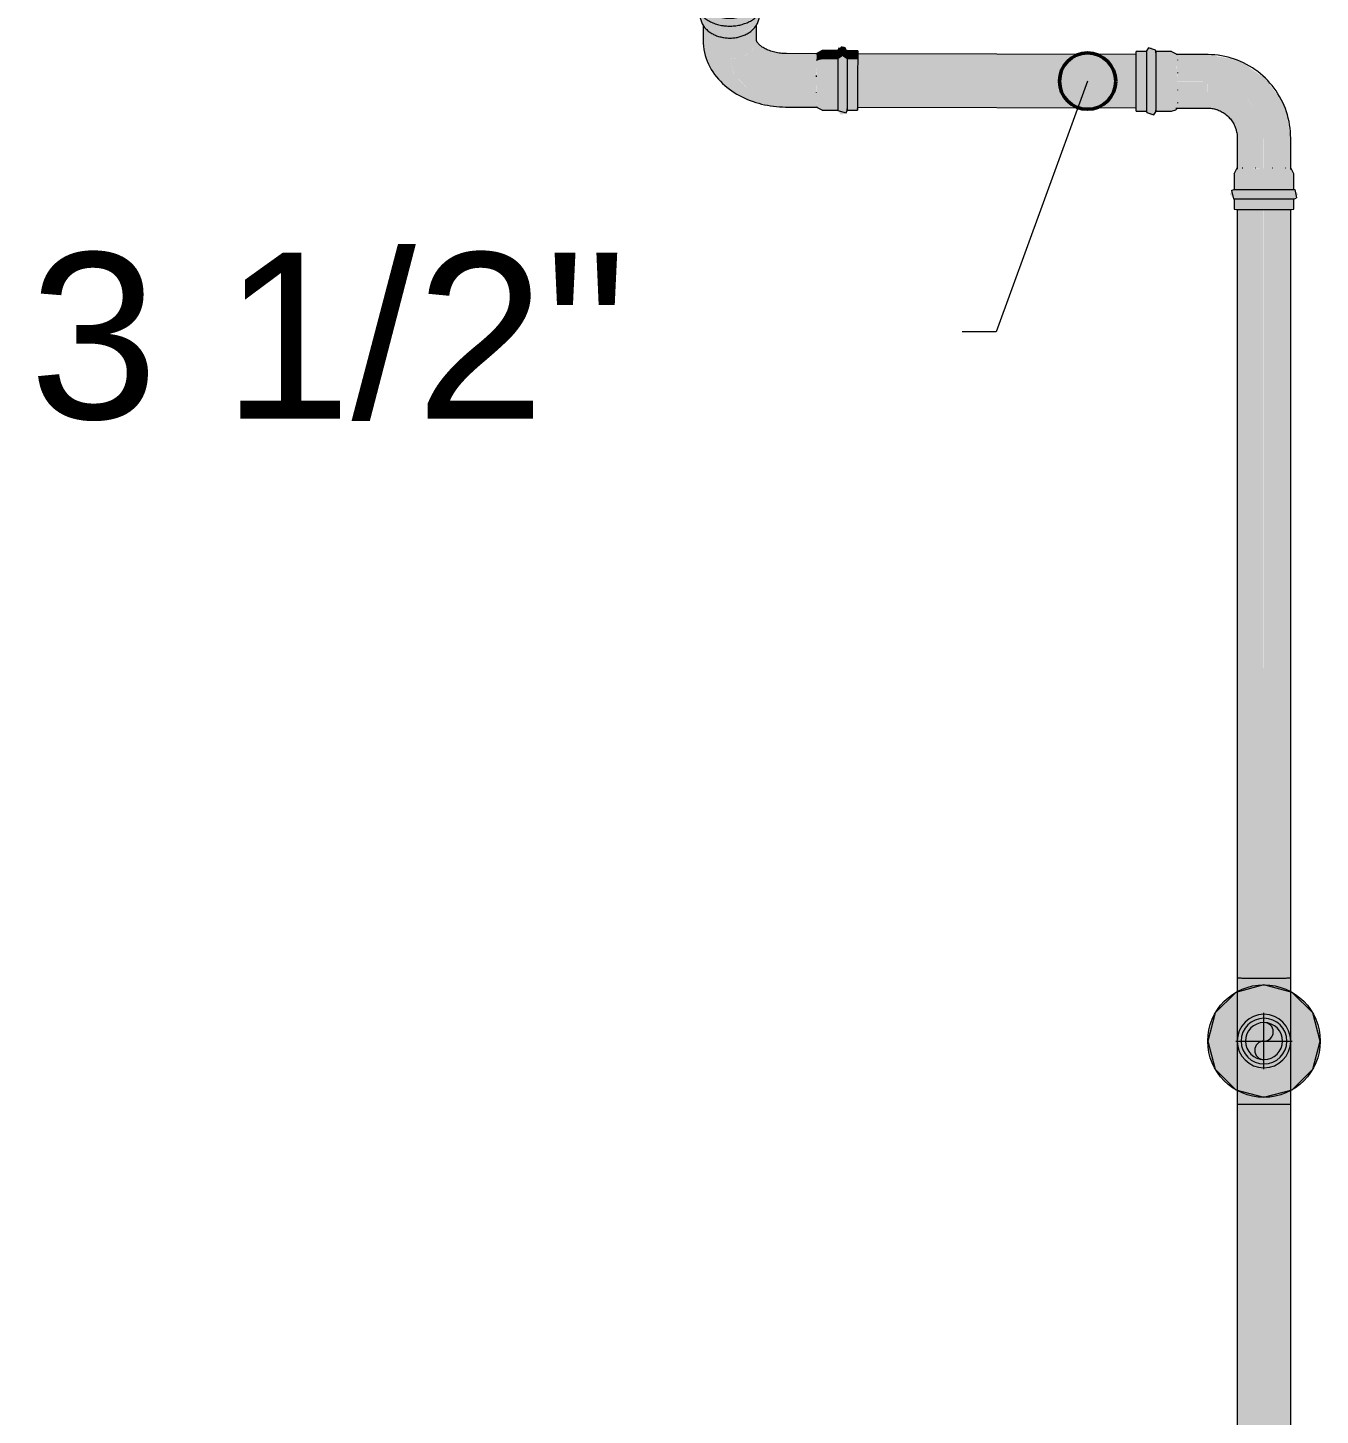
# Model space of a CAD drawing. Header units: inches. Extents: x -3385 to 41, y 7 to 1342.
# Drawn here: x -439.96 to -394, y 134.44 to 183.77 of the extents above; entities that cross this region are included whole.
import ezdxf

# ---------------------------------------------------------------- set-up
doc = ezdxf.new("R2010")
doc.units = ezdxf.units.IN
doc.header["$MEASUREMENT"] = 0
for name, color, linetype, lineweight in [('A-ANNO-NOTE', 131, 'Continuous', 9), ('G-ANNO-DIMS', 111, 'Continuous', 9), ('P-PIPE', 3, 'Continuous', 9), ('P-PIPE-CNTR', 3, 'Continuous', 9)]:
    doc.layers.add(name, color=color, linetype=linetype, lineweight=lineweight)
doc.styles.add('Arial', font='arial.ttf', dxfattribs={"height": 5.901198})

# ---------------------------------------------------------------- blocks, each defined once
blk = doc.blocks.new('Transition - Generic - Plumbing-CW-1090292-LOWER PARKING')
at = {"layer": 'P-PIPE'}
for points in [[(-396.813, 147.743), (-396.657, 147.743), (-396.625, 147.939), (-396.54, 148.11), (-396.465, 148.208), (-396.293, 148.327), (-396.123, 148.384), (-396, 148.4), (-395.794, 148.363), (-395.634, 148.283), (-395.535, 148.208), (-395.41, 148.022), (-395.365, 147.91), (-395.328, 147.743), (-395.188, 147.743), (-395.426, 148.318), (-396.001, 148.556), (-396.575, 148.318), (-396.793, 147.792)], [(-396.001, 146.931), (-395.426, 147.169), (-395.188, 147.743), (-395.343, 147.743), (-395.375, 147.548), (-395.46, 147.376), (-395.535, 147.278), (-395.709, 147.158), (-395.878, 147.101), (-396.001, 147.085), (-396.208, 147.123), (-396.368, 147.203), (-396.466, 147.279), (-396.591, 147.465), (-396.636, 147.577), (-396.658, 147.743), (-396.813, 147.743), (-396.575, 147.169), (-396.144, 146.99)]]:
    blk.add_hatch(color=256, dxfattribs=at).paths.add_polyline_path(points, flags=0)
for radius, start, end in [(0.812, 0, 180), (0.813, 180, 0)]:
    blk.add_arc((-396.001, 147.743), radius, start, end, dxfattribs=at)
blk = doc.blocks.new('Victaulic-VicPress316-Elbow 90-45deg Style P568_P571 - Standard-1202321-LOWER PARKING')
at = {"layer": 'P-PIPE'}
h = blk.add_hatch(color=256, dxfattribs=at)
h.paths.add_polyline_path([(-413.776, 184.742), (-413.799, 184.912), (-413.902, 185.125), (-414.009, 185.275), (-413.94, 185.125), (-413.94, 184.859), (-413.799, 184.758)], flags=0)
h.paths.add_polyline_path([(-416.141, 184.807), (-416.058, 184.865), (-416.058, 185.13), (-415.992, 185.278), (-416.127, 185.081), (-416.138, 184.865)], flags=0)
h = blk.add_hatch(color=256, dxfattribs=at)
h.paths.add_polyline_path([(-413.94, 185.125), (-414.049, 185.365), (-414.049, 185.125), (-413.981, 185.125)], flags=0)
h.paths.add_polyline_path([(-415.949, 185.13), (-415.949, 185.364), (-416.058, 185.13), (-415.95, 185.13)], flags=0)
for points in [[(-414.676, 184.149), (-414.14, 184.43), (-413.94, 184.859), (-413.94, 185.125), (-414.145, 184.685), (-414.676, 184.414), (-415.346, 184.424), (-415.858, 184.69), (-416.058, 185.13), (-416.058, 184.865), (-415.858, 184.424), (-415.33, 184.151), (-414.829, 184.149)], [(-414.676, 184.414), (-414.14, 184.696), (-413.94, 185.125), (-414.052, 185.112), (-414.09, 184.94), (-414.177, 184.791), (-414.328, 184.652), (-414.524, 184.545), (-414.754, 184.478), (-414.999, 184.455), (-415.314, 184.498), (-415.474, 184.545), (-415.671, 184.652), (-415.822, 184.791), (-415.917, 184.953), (-415.95, 185.13), (-416.058, 185.13), (-415.858, 184.69), (-415.33, 184.416), (-414.969, 184.415)], [(-415.004, 183.88), (-414.676, 183.882), (-414.14, 184.104), (-414.014, 184.202), (-413.858, 184.441), (-413.8, 184.573), (-413.776, 184.742), (-413.94, 184.859), (-414.155, 184.414), (-414.676, 184.149), (-415.33, 184.151), (-415.858, 184.424), (-416.058, 184.865), (-416.223, 184.749), (-416.2, 184.579), (-416.131, 184.416), (-415.989, 184.206), (-415.806, 184.057), (-415.636, 184.007), (-415.332, 183.883)], [(-414.676, 183.523), (-414.14, 183.804), (-413.94, 184.233), (-413.94, 184.309), (-414.043, 184.18), (-414.206, 184.066), (-414.705, 183.882), (-415.356, 183.893), (-415.642, 184.009), (-415.831, 184.077), (-416.011, 184.238), (-416.058, 184.309), (-416.058, 184.238), (-415.858, 183.798), (-415.33, 183.524), (-414.829, 183.523)], [(-415.061, 183.41), (-414.855, 183.415), (-414.627, 183.461), (-414.41, 183.547), (-414.245, 183.658), (-414.14, 183.75), (-414.043, 183.89), (-413.98, 184.013), (-413.961, 184.19), (-414.145, 183.793), (-414.676, 183.523), (-415.33, 183.524), (-415.858, 183.798), (-416.054, 184.206), (-416.018, 184.018), (-415.985, 183.93), (-415.88, 183.778), (-415.734, 183.64), (-415.546, 183.524), (-415.265, 183.439), (-415.157, 183.424)], [(-415.003, 182.663), (-415.003, 183.412), (-415.061, 183.41), (-415.342, 183.454), (-415.594, 183.554), (-415.784, 183.683), (-415.949, 183.872), (-415.936, 183.221), (-415.858, 183.054), (-415.822, 182.999), (-415.729, 182.905), (-415.594, 182.813), (-415.474, 182.753), (-415.328, 182.705), (-415.168, 182.674), (-415.003, 182.663)], [(-415.003, 182.663), (-414.754, 182.689), (-414.678, 182.703), (-414.524, 182.753), (-414.328, 182.864), (-414.25, 182.925), (-414.14, 183.055), (-414.108, 183.103), (-414.063, 183.225), (-414.049, 183.332), (-414.058, 183.86), (-414.191, 183.704), (-414.336, 183.594), (-414.466, 183.523), (-414.706, 183.445), (-414.935, 183.413), (-415.003, 183.41), (-415.003, 182.673)], [(-412.987, 180.958), (-412.988, 181.233), (-413.759, 181.343), (-414.413, 181.654), (-414.85, 182.117), (-415.003, 182.663), (-415.168, 182.674), (-415.328, 182.705), (-415.477, 182.754), (-415.613, 182.822), (-415.729, 182.905), (-415.824, 183.001), (-415.893, 183.108), (-415.936, 183.221), (-415.832, 182.665), (-415.559, 182.16), (-415.205, 181.753), (-414.841, 181.491), (-414.254, 181.183), (-413.651, 181.016)], [(-412.984, 182.576), (-412.982, 182.851), (-413.501, 182.934), (-413.756, 183.037), (-413.907, 183.139), (-414.011, 183.252), (-414.049, 183.397), (-414.049, 183.332), (-413.907, 182.955), (-413.517, 182.679), (-413.198, 182.617)], [(-410.825, 182.648), (-410.825, 182.95), (-410.889, 183.09), (-411.04, 183.113), (-411.103, 183.03), (-411.152, 182.923), (-411.154, 182.649), (-410.989, 182.764), (-410.863, 182.675)], [(-411.908, 181.23), (-411.932, 181.49), (-411.902, 181.667), (-411.908, 181.76), (-411.908, 181.908), (-411.93, 182.074), (-411.911, 182.237), (-411.895, 182.381), (-411.928, 182.574), (-412.984, 182.576), (-412.988, 181.233), (-411.932, 181.23)], [(-411.928, 182.574), (-411.906, 182.787), (-411.913, 182.822), (-411.926, 182.84), (-411.927, 182.851), (-412.982, 182.851), (-412.984, 182.576), (-411.956, 182.574)], [(-411.713, 180.855), (-411.713, 181.903), (-411.71, 182.65), (-411.832, 182.63), (-411.926, 182.562), (-411.895, 182.372), (-411.923, 181.987), (-411.907, 181.871), (-411.9, 181.656), (-411.901, 181.617), (-411.931, 181.459), (-411.919, 181.36), (-411.913, 181.185), (-411.928, 181.044), (-411.909, 180.971), (-411.912, 180.939), (-411.871, 180.907), (-411.808, 180.866), (-411.713, 180.855)], [(-411.928, 182.574), (-411.832, 182.63), (-411.71, 182.65), (-411.708, 182.947), (-411.847, 182.919), (-411.891, 182.886), (-411.926, 182.83), (-411.909, 182.815), (-411.908, 182.721), (-411.922, 182.602)], [(-411.154, 182.649), (-411.154, 182.946), (-411.708, 182.947), (-411.709, 182.65), (-411.196, 182.649)], [(-411.046, 180.686), (-410.894, 180.711), (-410.827, 180.853), (-410.828, 181.741), (-410.825, 182.648), (-410.989, 182.764), (-411.154, 182.649), (-411.148, 180.84), (-411.071, 180.711)], [(-410.449, 182.647), (-410.447, 182.944), (-410.823, 182.945), (-410.824, 182.648)], [(-411.911, 180.952), (-411.903, 180.993), (-411.932, 181.064), (-411.922, 181.103), (-411.908, 181.23), (-412.988, 181.233), (-412.987, 180.958), (-411.92, 180.952)]]:
    blk.add_hatch(color=256, dxfattribs=at).paths.add_polyline_path(points, flags=0)
h = blk.add_hatch(color=256, dxfattribs=at)
h.paths.add_polyline_path([(-412.988, 181.36), (-412.988, 181.36), (-413.251, 181.426)], flags=0)
h.paths.add_polyline_path([(-412.988, 181.233), (-412.985, 182.576), (-413.517, 182.679), (-413.913, 182.971), (-414.049, 183.332), (-414.083, 183.168), (-414.14, 183.055), (-414.178, 182.997), (-414.33, 182.862), (-414.391, 182.819), (-414.527, 182.752), (-414.757, 182.688), (-414.838, 182.673), (-415.003, 182.663), (-414.84, 182.108), (-414.389, 181.643), (-413.759, 181.343), (-413.363, 181.287)], flags=0)
h = blk.add_hatch(color=256, dxfattribs=at)
h.paths.add_polyline_path([(-411.156, 180.854), (-411.158, 181.419), (-411.714, 181.42), (-411.713, 180.855), (-411.157, 180.854)], flags=0)
h.paths.add_polyline_path([(-411.156, 182.065), (-411.155, 182.649), (-411.71, 182.65), (-411.712, 182.067)], flags=0)
h.paths.add_polyline_path([(-411.158, 181.419), (-411.158, 182.065), (-411.713, 182.067), (-411.713, 181.42)], flags=0)
h = blk.add_hatch(color=256, dxfattribs=at)
h.paths.add_polyline_path([(-410.452, 180.852), (-410.453, 181.417), (-410.829, 181.418), (-410.827, 180.853)], flags=0)
h.paths.add_polyline_path([(-410.452, 182.064), (-410.449, 182.647), (-410.825, 182.648), (-410.826, 182.065)], flags=0)
h.paths.add_polyline_path([(-410.453, 181.417), (-410.452, 182.064), (-410.827, 182.065), (-410.828, 181.418)], flags=0)
for p, q in [((-416.058, 185.127), (-416.058, 184.862)), ((-413.94, 184.862), (-413.94, 185.127)), ((-413.94, 184.605), (-413.94, 184.629)), ((-416.058, 184.309), (-416.058, 184.236)), ((-413.94, 184.236), (-413.94, 184.309)), ((-413.94, 184.232), (-413.94, 184.236)), ((-415.949, 183.872), (-415.949, 183.335)), ((-414.049, 183.335), (-414.049, 183.877)), ((-411.881, 182.852), (-412.982, 182.854)), ((-411.708, 182.96), (-411.926, 182.852)), ((-411.151, 182.959), (-411.708, 182.96)), ((-410.447, 182.957), (-410.822, 182.958)), ((-412.987, 180.954), (-411.879, 180.952)), ((-411.713, 180.842), (-411.931, 180.952)), ((-411.713, 180.842), (-411.157, 180.841)), ((-410.828, 180.84), (-410.452, 180.839))]:
    blk.add_line(p, q, dxfattribs=at)
at = {"layer": 'P-PIPE', "flags": 128}
for points in [[(-415.984, 185.29), (-416.002, 185.272), (-416.03, 185.241), (-416.056, 185.209), (-416.08, 185.177), (-416.103, 185.143), (-416.123, 185.109), (-416.142, 185.074), (-416.16, 185.038), (-416.175, 185.001), (-416.188, 184.964), (-416.199, 184.926), (-416.208, 184.887), (-416.215, 184.849), (-416.22, 184.81), (-416.222, 184.77), (-416.223, 184.749)], [(-413.776, 184.742), (-413.777, 184.781), (-413.78, 184.82), (-413.785, 184.859), (-413.793, 184.898), (-413.802, 184.936), (-413.814, 184.974), (-413.828, 185.011), (-413.844, 185.047), (-413.861, 185.083), (-413.881, 185.118), (-413.902, 185.152), (-413.925, 185.186), (-413.95, 185.218), (-413.977, 185.25), (-414.004, 185.28)], [(-416.223, 184.749), (-416.222, 184.71), (-416.219, 184.671), (-416.214, 184.632), (-416.206, 184.593), (-416.196, 184.555), (-416.185, 184.517), (-416.171, 184.48), (-416.155, 184.444), (-416.137, 184.408), (-416.118, 184.373), (-416.097, 184.339), (-416.073, 184.305), (-416.049, 184.273), (-416.022, 184.242), (-415.994, 184.211), (-415.965, 184.182), (-415.934, 184.153), (-415.902, 184.126), (-415.868, 184.1), (-415.834, 184.075), (-415.798, 184.051), (-415.761, 184.028), (-415.723, 184.007), (-415.683, 183.987), (-415.643, 183.967), (-415.602, 183.949), (-415.561, 183.933), (-415.518, 183.917), (-415.475, 183.903), (-415.431, 183.89), (-415.386, 183.878), (-415.341, 183.868), (-415.296, 183.859), (-415.25, 183.851), (-415.204, 183.845), (-415.157, 183.84), (-415.11, 183.836), (-415.063, 183.833), (-415.016, 183.832), (-414.969, 183.833), (-414.922, 183.834), (-414.876, 183.837), (-414.829, 183.841), (-414.782, 183.847), (-414.736, 183.853), (-414.69, 183.861), (-414.645, 183.871), (-414.6, 183.882), (-414.556, 183.894), (-414.512, 183.907), (-414.469, 183.921), (-414.427, 183.937), (-414.385, 183.954), (-414.344, 183.972), (-414.305, 183.992), (-414.266, 184.013), (-414.228, 184.035), (-414.191, 184.058), (-414.156, 184.082), (-414.121, 184.107), (-414.088, 184.134), (-414.056, 184.161), (-414.026, 184.19), (-413.997, 184.219), (-413.969, 184.25), (-413.943, 184.282), (-413.919, 184.314), (-413.896, 184.348), (-413.875, 184.382), (-413.856, 184.417), (-413.839, 184.453), (-413.824, 184.49), (-413.811, 184.527), (-413.8, 184.565), (-413.79, 184.604), (-413.784, 184.642), (-413.779, 184.681), (-413.776, 184.721), (-413.776, 184.742)], [(-416.058, 184.236), (-416.057, 184.198), (-416.054, 184.161), (-416.049, 184.123), (-416.042, 184.086), (-416.032, 184.05), (-416.021, 184.014), (-416.008, 183.979), (-415.993, 183.945), (-415.976, 183.912), (-415.958, 183.879), (-415.938, 183.848), (-415.916, 183.817), (-415.894, 183.788), (-415.87, 183.759), (-415.844, 183.732), (-415.818, 183.706), (-415.79, 183.681), (-415.762, 183.657), (-415.732, 183.634), (-415.702, 183.612), (-415.67, 183.591), (-415.638, 183.572), (-415.605, 183.553), (-415.571, 183.536), (-415.537, 183.52), (-415.502, 183.504), (-415.466, 183.49), (-415.43, 183.477), (-415.394, 183.465), (-415.357, 183.455), (-415.319, 183.445), (-415.281, 183.436), (-415.243, 183.429), (-415.205, 183.422), (-415.166, 183.417), (-415.127, 183.413), (-415.088, 183.41), (-415.049, 183.408), (-415.01, 183.407), (-414.971, 183.407), (-414.932, 183.409), (-414.893, 183.411), (-414.854, 183.415), (-414.815, 183.419), (-414.776, 183.425), (-414.738, 183.432), (-414.7, 183.44), (-414.662, 183.449), (-414.625, 183.459), (-414.588, 183.471), (-414.552, 183.483), (-414.516, 183.497), (-414.481, 183.511), (-414.446, 183.527), (-414.412, 183.544), (-414.378, 183.562), (-414.346, 183.581), (-414.314, 183.601), (-414.283, 183.622), (-414.253, 183.644), (-414.224, 183.668), (-414.196, 183.692), (-414.169, 183.718), (-414.143, 183.745), (-414.118, 183.772), (-414.094, 183.801), (-414.072, 183.831), (-414.052, 183.862), (-414.032, 183.894), (-414.015, 183.927), (-413.999, 183.961), (-413.985, 183.995), (-413.972, 184.031), (-413.962, 184.067), (-413.954, 184.103), (-413.947, 184.14), (-413.943, 184.178), (-413.941, 184.215), (-413.94, 184.232)], [(-415.949, 183.335), (-415.946, 183.224), (-415.937, 183.114), (-415.921, 183.005), (-415.9, 182.897), (-415.873, 182.79), (-415.839, 182.686), (-415.801, 182.583), (-415.758, 182.484), (-415.709, 182.387), (-415.656, 182.293), (-415.599, 182.202), (-415.537, 182.114), (-415.472, 182.029), (-415.403, 181.948), (-415.331, 181.87), (-415.256, 181.795), (-415.178, 181.723), (-415.097, 181.655), (-415.013, 181.59), (-414.927, 181.529), (-414.839, 181.471), (-414.749, 181.415), (-414.657, 181.363), (-414.563, 181.315), (-414.468, 181.269), (-414.37, 181.227), (-414.272, 181.187), (-414.172, 181.151), (-414.071, 181.118), (-413.968, 181.088), (-413.865, 181.061), (-413.761, 181.037), (-413.656, 181.016), (-413.55, 180.998), (-413.444, 180.983), (-413.337, 180.972), (-413.23, 180.963), (-413.123, 180.957), (-413.016, 180.955), (-412.987, 180.954)], [(-412.982, 182.854), (-413.035, 182.855), (-413.089, 182.858), (-413.142, 182.862), (-413.195, 182.867), (-413.247, 182.874), (-413.299, 182.882), (-413.349, 182.892), (-413.399, 182.903), (-413.447, 182.915), (-413.495, 182.929), (-413.54, 182.943), (-413.584, 182.959), (-413.627, 182.975), (-413.668, 182.993), (-413.706, 183.011), (-413.743, 183.029), (-413.778, 183.049), (-413.811, 183.068), (-413.841, 183.088), (-413.869, 183.108), (-413.895, 183.127), (-413.919, 183.147), (-413.94, 183.166), (-413.959, 183.184), (-413.976, 183.202), (-413.99, 183.219), (-414.003, 183.235), (-414.014, 183.249), (-414.023, 183.263), (-414.03, 183.275), (-414.035, 183.286), (-414.04, 183.296), (-414.043, 183.304), (-414.045, 183.312), (-414.047, 183.318), (-414.048, 183.323), (-414.049, 183.327), (-414.049, 183.331), (-414.049, 183.334), (-414.049, 183.335)], [(-410.822, 182.93), (-410.822, 182.94), (-410.822, 182.948), (-410.822, 182.954), (-410.822, 182.96), (-410.822, 182.969), (-411.121, 183.053), (-411.151, 182.968), (-411.151, 182.96), (-411.151, 182.954), (-411.152, 182.947), (-411.152, 182.939), (-411.152, 182.929), (-411.152, 182.918), (-411.152, 182.905), (-411.152, 182.891), (-411.152, 182.875), (-411.153, 182.857), (-411.153, 182.838), (-411.153, 182.817), (-411.153, 182.795), (-411.153, 182.772), (-411.153, 182.747), (-411.154, 182.721), (-411.154, 182.694), (-411.154, 182.665), (-411.154, 182.649)], [(-411.154, 182.649), (-411.154, 182.618), (-411.154, 182.587), (-411.154, 182.554), (-411.155, 182.52), (-411.155, 182.485), (-411.155, 182.449), (-411.155, 182.413), (-411.155, 182.375), (-411.155, 182.337), (-411.155, 182.298), (-411.156, 182.258), (-411.156, 182.218), (-411.156, 182.178), (-411.156, 182.137), (-411.156, 182.095), (-411.156, 182.053), (-411.156, 182.011), (-411.157, 181.969), (-411.157, 181.927), (-411.157, 181.884), (-411.157, 181.842), (-411.157, 181.8), (-411.157, 181.758), (-411.157, 181.716), (-411.157, 181.674), (-411.157, 181.633), (-411.157, 181.592), (-411.157, 181.552), (-411.158, 181.512), (-411.158, 181.473), (-411.158, 181.435), (-411.158, 181.397), (-411.158, 181.36), (-411.158, 181.324), (-411.158, 181.289), (-411.158, 181.255), (-411.158, 181.222), (-411.158, 181.189), (-411.158, 181.159), (-411.158, 181.129), (-411.158, 181.1), (-411.158, 181.073), (-411.158, 181.047), (-411.158, 181.023), (-411.158, 181), (-411.158, 180.978), (-411.158, 180.958), (-411.158, 180.939), (-411.158, 180.922), (-411.158, 180.906), (-411.157, 180.892), (-411.157, 180.879), (-411.157, 180.868), (-411.157, 180.859), (-411.157, 180.851), (-411.157, 180.844), (-411.157, 180.838), (-411.156, 180.829), (-410.858, 180.745), (-410.828, 180.831), (-410.828, 180.838), (-410.827, 180.844), (-410.827, 180.851), (-410.827, 180.86), (-410.827, 180.869), (-410.827, 180.881), (-410.827, 180.894)]]:
    blk.add_lwpolyline(points, dxfattribs=at)
at = {"layer": 'P-PIPE'}
for centre, major_axis, ratio, start_param, end_param in [((-414.999, 185.127), (1.059, 0), 0.707055, 3.137863, 6.279456), ((-414.999, 185.127), (1.059, 0), 0.707055, 2.803104, 3.137863), ((-414.999, 185.127), (1.059, 0), 0.707055, 0, 0.340511), ((-414.999, 184.862), (1.059, 0), 0.707055, 3.137863, 6.279456), ((-414.999, 185.127), (0.95, 0), 0.707055, 3.742272, 3.796367), ((-414.999, 185.127), (0.95, 0), 0.707055, 5.631132, 5.676024), ((-414.999, 185.127), (0.95, 0), 0.707055, 4.371226, 4.3945), ((-414.999, 185.127), (0.95, 0), 0.707055, 5.022819, 5.044239), ((-410.449, 181.898), (0.003, 1.059), 0.002637, 5.838237, 7.068514), ((-411.928, 181.902), (0.003, 0.95), 0.002637, 0.003516, 0.205735), ((-411.154, 181.9), (0.003, 1.059), 0.002637, 0.785329, 3.298603), ((-411.154, 181.9), (0.003, 1.059), 0.002637, 0, 0.785329), ((-410.825, 181.899), (0.003, 1.059), 0.002637, 0.785329, 3.298603), ((-410.825, 181.899), (0.003, 1.059), 0.002637, 0, 0.785329), ((-410.449, 181.898), (0.003, 1.059), 0.002637, 0.785329, 3.298603), ((-411.928, 181.902), (0.003, 0.95), 0.002637, 1.390803, 1.440497), ((-411.928, 181.902), (0.003, 0.95), 0.002637, 2.021232, 2.041966), ((-410.449, 181.898), (0.003, 1.059), 0.002637, 3.406923, 3.501574)]:
    blk.add_ellipse(centre, major_axis=major_axis, ratio=ratio, start_param=start_param, end_param=end_param, dxfattribs=at)
blk = doc.blocks.new('Victaulic-VicPress316-Elbow 90-45deg Style P568_P571 - Standard-1202329-LOWER PARKING')
at = {"layer": 'P-PIPE'}
for points in [[(-400.011, 180.645), (-399.846, 180.809), (-399.852, 181.864), (-399.848, 182.93), (-399.885, 182.98), (-399.93, 183.011), (-400.011, 183.092), (-400.175, 182.927), (-400.181, 181.864), (-400.175, 180.809), (-400.141, 180.753), (-400.033, 180.667), (-400.012, 180.646)], [(-399.29, 180.809), (-399.296, 181.867), (-399.292, 182.927), (-399.846, 182.927), (-399.852, 181.863), (-399.846, 180.809), (-399.292, 180.809)], [(-399.29, 180.809), (-399.12, 180.878), (-399.083, 180.927), (-399.107, 180.951), (-399.076, 181.12), (-399.1, 181.217), (-399.084, 181.525), (-399.077, 181.583), (-399.09, 181.699), (-399.096, 181.936), (-399.09, 182.24), (-399.106, 182.349), (-399.075, 182.641), (-399.1, 182.759), (-399.097, 182.829), (-399.109, 182.834), (-399.12, 182.858), (-399.168, 182.898), (-399.29, 182.927), (-399.296, 181.864), (-399.29, 180.833)], [(-398.022, 181.864), (-398.016, 182.818), (-399.08, 182.806), (-399.101, 182.754), (-399.082, 182.588), (-399.096, 182.532), (-399.09, 182.24), (-399.078, 182.142), (-399.091, 182.013), (-399.101, 181.864)], [(-398.016, 180.918), (-398.02, 181.138), (-398.022, 181.864), (-399.101, 181.852), (-399.084, 181.525), (-399.106, 181.38), (-399.099, 181.321), (-399.098, 181.189), (-399.076, 181.087), (-399.107, 180.948), (-399.072, 180.918), (-398.017, 180.918)], [(-396.006, 179.849), (-396.16, 180.62), (-396.6, 181.276), (-397.25, 181.711), (-398.022, 181.864), (-398.011, 180.917), (-397.483, 180.775), (-397.091, 180.377), (-396.937, 179.852), (-396.15, 179.849)], [(-399.928, 180.727), (-399.881, 180.756), (-399.848, 180.807), (-399.925, 180.731)], [(-396.481, 178.764), (-396.382, 178.78), (-396.285, 178.793), (-396.155, 178.779), (-396.006, 178.769), (-396.006, 179.849), (-396.951, 179.851), (-396.937, 178.787), (-396.89, 178.768), (-396.727, 178.788), (-396.672, 178.774), (-396.483, 178.764)], [(-395.086, 178.762), (-395.078, 178.767), (-395.051, 178.797), (-395.063, 179.852), (-395.414, 179.85), (-396.006, 179.849), (-395.994, 178.769), (-395.668, 178.786), (-395.521, 178.764), (-395.414, 178.771), (-395.329, 178.772), (-395.229, 178.795), (-395.086, 178.762)], [(-395.679, 178.575), (-394.942, 178.579), (-394.968, 178.649), (-394.971, 178.701), (-395.052, 178.794), (-395.086, 178.762), (-395.258, 178.794), (-395.357, 178.77), (-395.668, 178.786), (-395.724, 178.793), (-395.841, 178.78), (-396.078, 178.774), (-396.382, 178.78), (-396.49, 178.764), (-396.779, 178.795), (-396.895, 178.769), (-396.95, 178.796), (-396.951, 178.796), (-396.969, 178.76), (-396.991, 178.749), (-397.031, 178.701), (-397.06, 178.579), (-395.799, 178.575)], [(-395.679, 177.689), (-394.942, 177.694), (-394.874, 177.752), (-394.802, 177.833), (-394.777, 177.858), (-394.942, 178.023), (-396.336, 178.018), (-397.062, 178.021), (-397.116, 177.985), (-397.202, 177.88), (-397.216, 177.85), (-397.06, 177.694), (-395.79, 177.689)], [(-394.86, 177.94), (-394.885, 177.987), (-394.94, 178.021), (-394.864, 177.945)]]:
    blk.add_hatch(color=256, dxfattribs=at).paths.add_polyline_path(points, flags=0)
h = blk.add_hatch(color=256, dxfattribs=at)
h.paths.add_polyline_path([(-400.175, 180.809), (-400.181, 181.537), (-400.557, 181.537), (-400.551, 180.809), (-400.177, 180.809)], flags=0)
h.paths.add_polyline_path([(-400.181, 181.537), (-400.181, 181.864), (-400.557, 181.864), (-400.557, 181.537)], flags=0)
h.paths.add_polyline_path([(-400.557, 181.864), (-400.181, 181.864), (-400.179, 182.927), (-400.551, 182.927), (-400.557, 182.038)], flags=0)
h = blk.add_hatch(color=256, dxfattribs=at)
h.paths.add_polyline_path([(-398.022, 181.864), (-398.021, 181.864), (-397.407, 181.864)], flags=0)
h.paths.add_polyline_path([(-396.006, 179.849), (-395.051, 179.853), (-395.107, 180.133), (-395.17, 180.576), (-395.296, 181.02), (-395.48, 181.323), (-395.78, 181.741), (-395.949, 181.969), (-396.374, 182.253), (-396.594, 182.418), (-396.881, 182.592), (-397.293, 182.699), (-397.94, 182.803), (-398.016, 182.818), (-398.02, 182.593), (-398.022, 181.864), (-397.25, 181.711), (-396.597, 181.274), (-396.16, 180.62), (-396.006, 179.849)], flags=0)
h = blk.add_hatch(color=256, dxfattribs=at)
h.paths.add_polyline_path([(-395.098, 180.09), (-395.174, 180.602), (-395.167, 180.554), (-395.107, 180.133)], flags=0)
h.paths.add_polyline_path([(-395.276, 180.988), (-395.481, 181.33), (-395.446, 181.267), (-395.296, 181.02)], flags=0)
h.paths.add_polyline_path([(-396.881, 182.592), (-397.407, 182.718), (-397.293, 182.699), (-397, 182.623)], flags=0)
h.paths.add_polyline_path([(-396.145, 182.1), (-396.589, 182.418), (-396.55, 182.392), (-396.274, 182.187), (-396.16, 182.11)], flags=0)
h = blk.add_hatch(color=256, dxfattribs=at)
h.paths.add_polyline_path([(-395.679, 178.018), (-394.942, 178.023), (-394.942, 178.579), (-395.679, 178.575), (-395.679, 178.019)], flags=0)
h.paths.add_polyline_path([(-395.679, 178.018), (-395.679, 178.018), (-395.679, 178.575), (-397.06, 178.578), (-397.06, 178.023), (-395.704, 178.018)], flags=0)
h = blk.add_hatch(color=256, dxfattribs=at)
h.paths.add_polyline_path([(-395.679, 177.314), (-394.942, 177.318), (-394.942, 177.694), (-396.007, 177.689), (-396.007, 177.314), (-395.79, 177.314)], flags=0)
h.paths.add_polyline_path([(-396.007, 177.314), (-396.007, 177.689), (-397.06, 177.692), (-397.06, 177.318), (-396.182, 177.314)], flags=0)
for p, q in [((-400.175, 182.927), (-400.551, 182.927)), ((-399.29, 182.927), (-399.846, 182.927)), ((-399.29, 182.927), (-399.072, 182.818)), ((-398.016, 182.818), (-399.121, 182.818)), ((-400.551, 180.809), (-400.175, 180.809)), ((-399.846, 180.809), (-399.29, 180.809)), ((-399.29, 180.809), (-399.133, 180.859)), ((-399.137, 180.918), (-398.016, 180.918)), ((-399.133, 180.859), (-399.072, 180.918)), ((-396.951, 179.853), (-396.951, 178.747)), ((-395.051, 178.731), (-395.051, 179.853)), ((-397.06, 178.579), (-396.951, 178.797)), ((-394.942, 178.579), (-395.051, 178.797)), ((-397.06, 178.579), (-397.06, 178.023)), ((-394.942, 178.023), (-394.942, 178.579)), ((-397.06, 177.694), (-397.06, 177.318)), ((-394.942, 177.318), (-394.942, 177.694))]:
    blk.add_line(p, q, dxfattribs=at)
at = {"layer": 'P-PIPE', "flags": 128}
for points in [[(-400.106, 183.061), (-400.174, 182.948), (-400.175, 182.935), (-400.176, 182.927), (-400.176, 182.919), (-400.176, 182.91), (-400.177, 182.9), (-400.177, 182.888), (-400.177, 182.875), (-400.177, 182.86), (-400.178, 182.844), (-400.178, 182.826), (-400.178, 182.807), (-400.178, 182.787), (-400.179, 182.765), (-400.179, 182.741), (-400.179, 182.716), (-400.179, 182.69), (-400.179, 182.662), (-400.179, 182.634), (-400.18, 182.604), (-400.18, 182.573), (-400.18, 182.54), (-400.18, 182.507), (-400.18, 182.473), (-400.18, 182.437), (-400.181, 182.401), (-400.181, 182.364), (-400.181, 182.326), (-400.181, 182.287), (-400.181, 182.248), (-400.181, 182.208), (-400.181, 182.168), (-400.181, 182.127), (-400.181, 182.086), (-400.181, 182.044), (-400.181, 182.002), (-400.181, 181.96), (-400.181, 181.918), (-400.181, 181.875), (-400.181, 181.833), (-400.181, 181.79), (-400.181, 181.748), (-400.181, 181.706), (-400.181, 181.664), (-400.181, 181.623), (-400.181, 181.582), (-400.181, 181.541), (-400.181, 181.501), (-400.181, 181.462), (-400.181, 181.423), (-400.181, 181.385), (-400.181, 181.347), (-400.181, 181.311), (-400.18, 181.275), (-400.18, 181.241), (-400.18, 181.207), (-400.18, 181.174), (-400.18, 181.143), (-400.18, 181.112), (-400.179, 181.083), (-400.179, 181.055), (-400.179, 181.029), (-400.179, 181.003), (-400.179, 180.979), (-400.178, 180.957), (-400.178, 180.936), (-400.178, 180.916), (-400.178, 180.898), (-400.178, 180.881), (-400.177, 180.866), (-400.177, 180.852), (-400.177, 180.84), (-400.177, 180.83), (-400.176, 180.82), (-400.176, 180.812), (-400.176, 180.804), (-400.175, 180.794), (-400.167, 180.757), (-399.916, 180.675)], [(-399.844, 182.884), (-399.845, 182.896), (-399.845, 182.907), (-399.845, 182.916), (-399.845, 182.924), (-399.846, 182.932), (-399.847, 182.942), (-399.855, 182.98), (-400.106, 183.061)], [(-395.051, 179.853), (-395.053, 179.971), (-395.06, 180.09), (-395.072, 180.208), (-395.089, 180.325), (-395.11, 180.442), (-395.136, 180.558), (-395.166, 180.672), (-395.201, 180.786), (-395.241, 180.897), (-395.285, 181.007), (-395.333, 181.116), (-395.386, 181.222), (-395.443, 181.326), (-395.504, 181.428), (-395.569, 181.527), (-395.638, 181.624), (-395.71, 181.717), (-395.787, 181.808), (-395.867, 181.896), (-395.95, 181.98), (-396.037, 182.061), (-396.127, 182.138), (-396.22, 182.212), (-396.315, 182.282), (-396.414, 182.348), (-396.515, 182.41), (-396.618, 182.468), (-396.724, 182.522), (-396.832, 182.571), (-396.941, 182.617), (-397.053, 182.657), (-397.166, 182.694), (-397.28, 182.725), (-397.396, 182.752), (-397.512, 182.775), (-397.629, 182.793), (-397.747, 182.806), (-397.865, 182.814), (-397.984, 182.818), (-398.016, 182.818)], [(-399.916, 180.675), (-399.847, 180.788), (-399.846, 180.801), (-399.846, 180.809), (-399.845, 180.817), (-399.845, 180.826), (-399.845, 180.837), (-399.845, 180.848)], [(-398.016, 180.918), (-397.973, 180.917), (-397.931, 180.915), (-397.888, 180.91), (-397.846, 180.904), (-397.804, 180.897), (-397.763, 180.888), (-397.722, 180.877), (-397.681, 180.864), (-397.641, 180.85), (-397.601, 180.834), (-397.562, 180.817), (-397.524, 180.798), (-397.487, 180.777), (-397.45, 180.755), (-397.415, 180.732), (-397.38, 180.707), (-397.346, 180.681), (-397.314, 180.654), (-397.282, 180.625), (-397.252, 180.595), (-397.223, 180.564), (-397.195, 180.532), (-397.169, 180.498), (-397.143, 180.464), (-397.12, 180.428), (-397.097, 180.392), (-397.077, 180.355), (-397.057, 180.317), (-397.039, 180.278), (-397.023, 180.239), (-397.009, 180.199), (-396.995, 180.158), (-396.984, 180.117), (-396.974, 180.076), (-396.966, 180.034), (-396.96, 179.992), (-396.955, 179.949), (-396.952, 179.907), (-396.951, 179.864), (-396.951, 179.853)], [(-397.155, 177.992), (-397.074, 178.022), (-397.064, 178.023), (-397.057, 178.023), (-397.049, 178.023), (-397.041, 178.023), (-397.031, 178.024), (-397.019, 178.024)], [(-397.155, 177.992), (-397.079, 177.695), (-397.066, 177.693), (-397.059, 177.693), (-397.052, 177.693), (-397.043, 177.693), (-397.034, 177.693), (-397.023, 177.692), (-397.01, 177.692), (-396.996, 177.692), (-396.98, 177.692), (-396.963, 177.692), (-396.944, 177.692), (-396.924, 177.691), (-396.902, 177.691), (-396.879, 177.691), (-396.855, 177.691), (-396.829, 177.691), (-396.802, 177.691), (-396.773, 177.691), (-396.744, 177.69), (-396.713, 177.69), (-396.681, 177.69), (-396.648, 177.69), (-396.614, 177.69), (-396.579, 177.69), (-396.543, 177.69), (-396.506, 177.69), (-396.468, 177.69), (-396.43, 177.69), (-396.391, 177.689), (-396.351, 177.689), (-396.311, 177.689), (-396.27, 177.689), (-396.229, 177.689), (-396.187, 177.689), (-396.145, 177.689), (-396.103, 177.689), (-396.061, 177.689), (-396.018, 177.689), (-395.976, 177.689), (-395.934, 177.689), (-395.891, 177.689), (-395.849, 177.689), (-395.808, 177.689), (-395.766, 177.689), (-395.725, 177.689), (-395.684, 177.689), (-395.644, 177.689), (-395.604, 177.689), (-395.565, 177.69), (-395.527, 177.69), (-395.49, 177.69), (-395.453, 177.69), (-395.417, 177.69), (-395.382, 177.69), (-395.348, 177.69), (-395.315, 177.69), (-395.283, 177.69), (-395.253, 177.69), (-395.223, 177.691), (-395.195, 177.691), (-395.168, 177.691), (-395.143, 177.691), (-395.118, 177.691), (-395.095, 177.691), (-395.074, 177.691), (-395.054, 177.692), (-395.036, 177.692), (-395.019, 177.692), (-395.003, 177.692), (-394.989, 177.692), (-394.977, 177.692), (-394.966, 177.693), (-394.957, 177.693), (-394.949, 177.693), (-394.942, 177.693), (-394.934, 177.694), (-394.918, 177.695), (-394.847, 177.724)], [(-394.985, 178.024), (-394.974, 178.024), (-394.963, 178.023), (-394.954, 178.023), (-394.946, 178.023), (-394.939, 178.023), (-394.931, 178.022), (-394.9, 178.017), (-394.847, 177.724)]]:
    blk.add_lwpolyline(points, dxfattribs=at)
at = {"layer": 'P-PIPE'}
for centre, major_axis, ratio, start_param, end_param in [((-400.551, 181.868), (0, 1.059), 0.0059, 0.004167, 3.141593), ((-400.175, 181.868), (0, 1.059), 0.0059, 0.004167, 3.141593), ((-399.846, 181.868), (0, 1.059), 0.0059, 0.004167, 3.141593), ((-399.072, 181.868), (0, 0.95), 0.0059, 0.632485, 0.659335), ((-399.072, 181.868), (0, 0.95), 0.0059, 1.24007, 1.260804), ((-399.072, 181.868), (0, 0.95), 0.0059, 1.889122, 1.909856), ((-399.072, 181.868), (0, 0.95), 0.0059, 2.490591, 2.517441), ((-399.072, 181.868), (0, 0.95), 0.0059, 3.145759, 3.14946), ((-396.001, 178.797), (0.95, 0), 0.004167, 3.764011, 3.790861), ((-396.001, 178.797), (0.95, 0), 0.004167, 4.371596, 4.39233), ((-396.001, 178.797), (0.95, 0), 0.004167, 5.020648, 5.041382), ((-396.001, 178.797), (0.95, 0), 0.004167, 5.622117, 5.648967), ((-396.001, 177.694), (1.059, 0), 0.004167, 3.135693, 6.277285), ((-396.001, 178.023), (1.059, 0), 0.004167, 3.135693, 6.277285), ((-396.001, 177.318), (1.059, 0), 0.004167, 3.135693, 6.277285)]:
    blk.add_ellipse(centre, major_axis=major_axis, ratio=ratio, start_param=start_param, end_param=end_param, dxfattribs=at)

msp = doc.modelspace()

# ---------------------------------------------------------------- hatches: boundary and pattern name
at = {"layer": 'A-ANNO-NOTE'}
h = msp.add_hatch(color=256, dxfattribs=at)
edge = h.paths.add_edge_path(flags=0)
edge.add_arc((-396, 147.743), 2, 0, 360)
msp.add_hatch(color=256, dxfattribs=at).paths.add_polyline_path([(-396, 145.743), (-395, 146.011), (-394.268, 146.743), (-394, 147.743), (-394.268, 148.743), (-395, 149.475), (-396, 149.743), (-397, 149.475), (-397.732, 148.743), (-398, 147.743), (-397.732, 146.743), (-397, 146.011)], flags=0)
at = {"layer": 'P-PIPE'}
for points in [[(-400.557, 181.872), (-400.554, 182.822), (-410.447, 182.836), (-410.452, 182.117), (-410.451, 181.898), (-401.034, 181.873)], [(-400.553, 180.922), (-400.566, 181.872), (-410.452, 181.898), (-410.452, 180.948), (-400.553, 180.922)], [(-396.001, 149.984), (-396.013, 177.314), (-396.951, 177.315), (-396.951, 149.988), (-396.474, 149.984), (-396.247, 149.984)], [(-396.001, 149.984), (-395.051, 149.988), (-395.051, 177.317), (-396.001, 177.314), (-396.001, 150.359)], [(-396, 147.085), (-395.83, 147.108), (-395.671, 147.173), (-395.535, 147.278), (-395.431, 147.414), (-395.365, 147.573), (-395.343, 147.743), (-395.365, 147.913), (-395.431, 148.072), (-395.535, 148.208), (-395.671, 148.312), (-395.83, 148.378), (-396, 148.4), (-396.17, 148.378), (-396.329, 148.312), (-396.465, 148.208), (-396.569, 148.072), (-396.635, 147.913), (-396.658, 147.743), (-396.635, 147.573), (-396.569, 147.414), (-396.465, 147.278), (-396.329, 147.173), (-396.17, 147.108)]]:
    msp.add_hatch(color=256, dxfattribs=at).paths.add_polyline_path(points, flags=0)
h = msp.add_hatch(color=256, dxfattribs=at)
h.paths.add_polyline_path([(-396.952, 147.743), (-396.919, 147.99), (-396.788, 148.276), (-396.655, 148.433), (-396.443, 148.581), (-396.247, 148.662), (-396.001, 148.694), (-396.001, 149.984), (-396.952, 149.988), (-396.952, 147.99)], flags=0)
h.paths.add_polyline_path([(-396.001, 145.495), (-396.001, 146.793), (-396.254, 146.827), (-396.477, 146.92), (-396.673, 147.071), (-396.842, 147.31), (-396.88, 147.381), (-396.934, 147.561), (-396.952, 147.743), (-396.952, 145.499), (-396.476, 145.496), (-396.247, 145.496)], flags=0)
h = msp.add_hatch(color=256, dxfattribs=at)
h.paths.add_polyline_path([(-395.05, 147.743), (-395.05, 149.988), (-395.526, 149.984), (-396.001, 149.984), (-396.001, 148.694), (-395.747, 148.66), (-395.524, 148.566), (-395.328, 148.416), (-395.16, 148.177), (-395.121, 148.105), (-395.068, 147.926)], flags=0)
h.paths.add_polyline_path([(-396.001, 145.495), (-395.05, 145.499), (-395.05, 147.743), (-395.082, 147.497), (-395.214, 147.21), (-395.347, 147.053), (-395.54, 146.914), (-395.755, 146.825), (-396.001, 146.793), (-396.001, 146.683)], flags=0)
h = msp.add_hatch(color=256, dxfattribs=at)
h.paths.add_polyline_path([(-396.001, 146.793), (-395.755, 146.825), (-395.525, 146.92), (-395.307, 147.099), (-395.177, 147.268), (-395.075, 147.551), (-395.05, 147.743), (-395.099, 148.031), (-395.177, 148.219), (-395.328, 148.416), (-395.57, 148.585), (-395.755, 148.662), (-396.001, 148.694), (-396.288, 148.645), (-396.476, 148.567), (-396.694, 148.388), (-396.824, 148.219), (-396.919, 147.99), (-396.952, 147.743), (-396.902, 147.456), (-396.824, 147.268), (-396.673, 147.071), (-396.432, 146.902), (-396.2, 146.819)], flags=0)
h.paths.add_polyline_path([(-396.001, 146.931), (-396.58, 147.181), (-396.813, 147.743), (-396.575, 148.318), (-396.001, 148.556), (-395.426, 148.318), (-395.189, 147.743), (-395.438, 147.164), (-395.906, 146.97)], flags=0)
h = msp.add_hatch(color=256, dxfattribs=at)
h.paths.add_polyline_path([(-396.001, 69.905), (-396.001, 76.049), (-396.951, 76.049), (-396.951, 69.909), (-396.476, 69.906), (-396.247, 69.905)], flags=0)
h.paths.add_polyline_path([(-396.001, 82.674), (-396.001, 145.495), (-396.951, 145.498), (-396.945, 82.674), (-396.205, 82.674)], flags=0)
h = msp.add_hatch(color=256, dxfattribs=at)
h.paths.add_polyline_path([(-396.001, 69.905), (-395.051, 69.909), (-395.053, 76.049), (-396.001, 76.049)], flags=0)
h.paths.add_polyline_path([(-396.001, 82.674), (-395.051, 82.674), (-395.051, 145.499), (-395.526, 145.496), (-396.001, 145.495), (-396.001, 95.377)], flags=0)

# ---------------------------------------------------------------- linework, layer by layer
at = {"layer": 'A-ANNO-NOTE'}
for p, q in [((-396, 149.743), (-397, 149.475)), ((-395, 149.475), (-396, 149.743)), ((-397, 149.475), (-397.732, 148.743)), ((-394.268, 148.743), (-395, 149.475)), ((-397.732, 148.743), (-398, 147.743)), ((-394, 147.743), (-394.268, 148.743)), ((-398, 147.743), (-397.732, 146.743)), ((-394.268, 146.743), (-394, 147.743)), ((-397.732, 146.743), (-397, 146.011)), ((-395, 146.011), (-394.268, 146.743)), ((-397, 146.011), (-396, 145.743)), ((-396, 145.743), (-395, 146.011))]:
    msp.add_line(p, q, dxfattribs=at)
msp.add_circle((-396, 147.743), 2, dxfattribs=at)
at = {"layer": 'G-ANNO-DIMS'}
for p, q in [((-402.274, 181.876), (-405.52, 172.966)), ((-405.52, 172.966), (-417.531, 172.966))]:
    msp.add_line(p, q, dxfattribs=at)
at = {"layer": 'G-ANNO-DIMS', "lineweight": 50}
msp.add_circle((-402.274, 181.876), 1, dxfattribs=at)
at = {"layer": 'P-PIPE'}
for p, q in [((-400.553, 182.822), (-410.448, 182.848)), ((-410.453, 180.948), (-400.553, 180.922)), ((-396.951, 177.317), (-396.951, 149.988)), ((-395.051, 149.988), (-395.051, 177.317)), ((-396.952, 149.988), (-396.952, 145.499)), ((-395.05, 145.499), (-395.05, 149.988)), ((-396.951, 145.499), (-396.951, 82.674)), ((-395.051, 82.674), (-395.051, 145.499))]:
    msp.add_line(p, q, dxfattribs=at)
for centre, radius, start, end in [((-396.001, 147.743), 0.951, 90, 270), ((-396.001, 147.743), 0.951, 270, 90), ((-396, 147.743), 0.658, 0, 180), ((-396, 148.072), 0.329, 270, 90), ((-396, 147.743), 0.657, 180, 0), ((-396, 147.414), 0.329, 90, 270)]:
    msp.add_arc(centre, radius, start, end, dxfattribs=at)
for centre, major_axis, start_param, end_param in [((-396.001, 149.988), (0.951, 0), 3.141593, 3.403392), ((-396.001, 149.988), (0.951, 0), 3.405488, 3.665191), ((-396.001, 149.988), (0.951, 0), 3.666373, 3.926991), ((-396.001, 149.988), (0.95, 0), 3.665191, 3.926025), ((-396.001, 149.988), (0.951, 0), 3.927731, 4.18879), ((-396.001, 149.988), (0.95, 0), 3.926991, 4.188266), ((-396.001, 149.988), (0.951, 0), 4.18924, 4.45059), ((-396.001, 149.988), (0.95, 0), 4.18879, 4.450357), ((-396.001, 149.988), (0.951, 0), 4.450806, 4.712389), ((-396.001, 149.988), (0.95, 0), 4.45059, 4.712389), ((-396.001, 149.988), (0.951, 0), 4.712389, 4.973972), ((-396.001, 149.988), (0.95, 0), 4.712389, 4.974188), ((-396.001, 149.988), (0.951, 0), 4.974188, 6.01929), ((-396.001, 149.988), (0.95, 0), 4.974421, 5.235988), ((-396.001, 149.988), (0.95, 0), 5.236512, 5.497787), ((-396.001, 149.988), (0.95, 0), 5.498753, 5.759587), ((-396.001, 149.988), (0.951, 0), 6.021386, 6.283185), ((-396.001, 145.499), (0.951, 0), 3.141593, 4.712389), ((-396.001, 145.499), (0.95, 0), 3.665191, 3.926025), ((-396.001, 145.499), (0.95, 0), 3.926991, 4.188266), ((-396.001, 145.499), (0.95, 0), 4.18879, 4.450357), ((-396.001, 145.499), (0.95, 0), 4.45059, 4.712389), ((-396.001, 145.499), (0.951, 0), 4.712389, 6.283185), ((-396.001, 145.499), (0.95, 0), 4.712389, 4.974188), ((-396.001, 145.499), (0.95, 0), 4.974421, 5.235988), ((-396.001, 145.499), (0.95, 0), 5.236512, 5.497787), ((-396.001, 145.499), (0.95, 0), 5.498753, 5.759587)]:
    msp.add_ellipse(centre, major_axis=major_axis, ratio=0.004167, start_param=start_param, end_param=end_param, dxfattribs=at)
at = {"layer": 'P-PIPE-CNTR'}
for p, q in [((-396, 146.743), (-396, 148.743)), ((-397, 147.743), (-395, 147.743))]:
    msp.add_line(p, q, dxfattribs=at)

# ---------------------------------------------------------------- block references
at = {"layer": 'P-PIPE'}
for name in ['Victaulic-VicPress316-Elbow 90-45deg Style P568_P571 - Standard-1202321-LOWER PARKING', 'Victaulic-VicPress316-Elbow 90-45deg Style P568_P571 - Standard-1202329-LOWER PARKING', 'Transition - Generic - Plumbing-CW-1090292-LOWER PARKING']:
    msp.add_blockref(name, (0, 0), dxfattribs=at)

# ---------------------------------------------------------------- next in the draw order: texts
at = {"layer": 'G-ANNO-DIMS', "insert": (-473.091, 175.771), "char_height": 5.9012, "width": 64.872, "attachment_point": 1, "line_spacing_factor": 0.938532, "style": 'Arial', "bg_fill": 3, "box_fill_scale": 1.25, "bg_fill_color": 0, "bg_fill_transparency": 0}
msp.add_mtext('BOP 7\' - 3 1/2"', dxfattribs=at)

doc.saveas('drawing.dxf')
